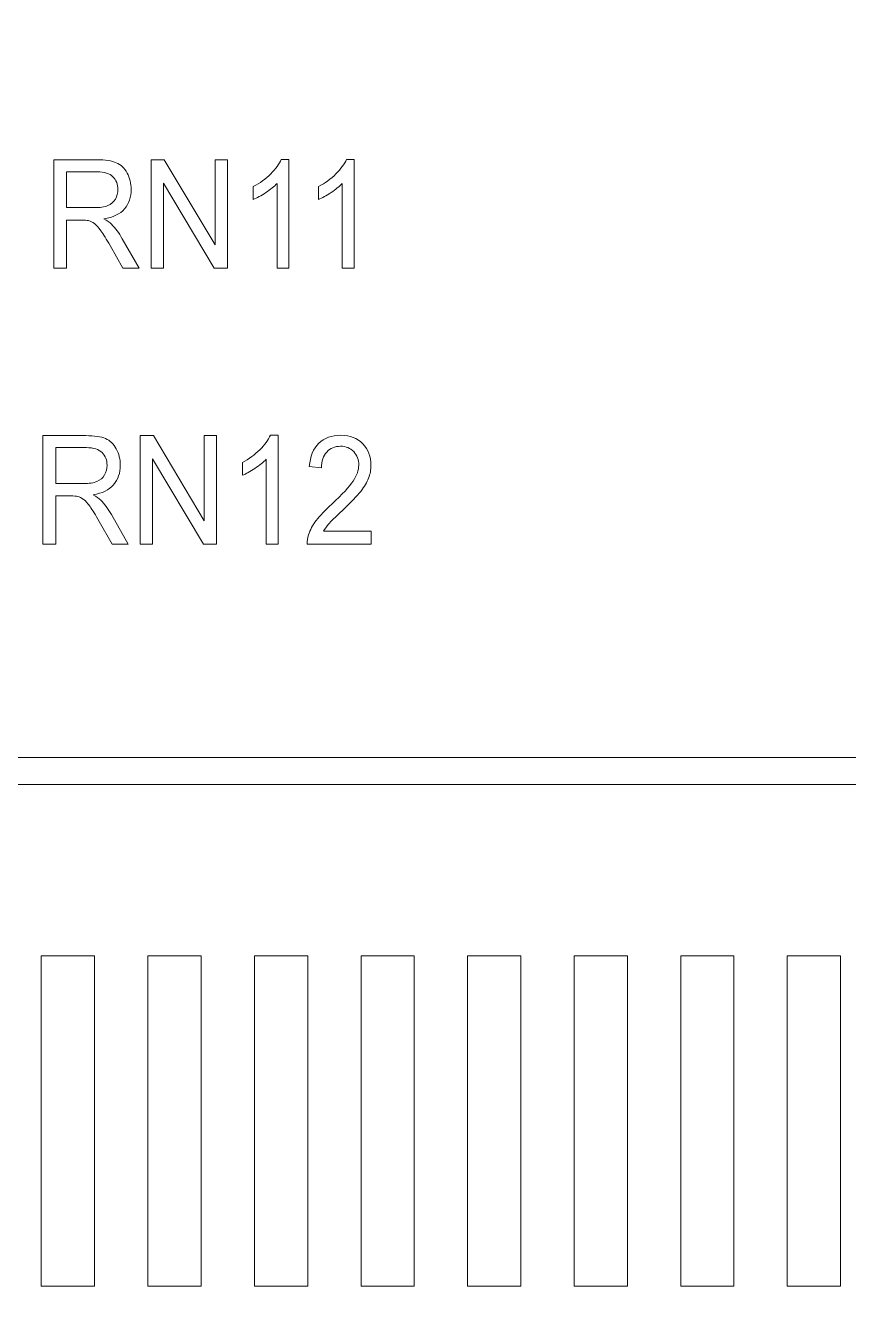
# Model space of a CAD drawing. Header units: millimetres. Extents: x -90 to 99, y -65 to 67.
# Drawn here: x -4.77 to -0.91, y 15.06 to 21.1 of the extents above; entities that cross this region are included whole.
import ezdxf

# ---------------------------------------------------------------- set-up
doc = ezdxf.new("R2010")
doc.units = ezdxf.units.MM
doc.header["$MEASUREMENT"] = 0
for name, color, linetype in [('BG_OUTLINE', 7, 'Continuous'), ('BG_SILKSCREEN_TOP', 7, 'Continuous'), ('PIN_TOP', 7, 'Continuous'), ('RD_SILKSCREEN_TOP', 7, 'Continuous')]:
    doc.layers.add(name, color=color, linetype=linetype)

msp = doc.modelspace()

# ---------------------------------------------------------------- linework, layer by layer
at = {"layer": 'BG_OUTLINE', "color": 3, "lineweight": 9}
msp.add_open_spline([(-71.7269, -61.8795), (-71.7269, -61.8795), (-71.7343, 42.2681), (-71.7343, 42.2681), (-71.7343, 42.2681), (-71.7348, 43.0066), (-71.4419, 43.715), (-70.92, 44.2375), (-70.92, 44.2375), (-70.3982, 44.76), (-69.6866, 45.0538), (-68.9482, 45.0543), (-68.9482, 45.0543), (-68.9482, 45.0543), (75.2046, 45.0543), (75.2046, 45.0543), (75.2046, 45.0543), (76.8319, 45.0552), (78.1763, 43.7805), (78.2661, 42.1556), (78.2661, 42.1556), (78.2661, 42.1556), (78.2661, 31.2814), (78.2661, 31.2814), (78.2661, 31.2814), (78.2661, 31.2814), (72.2646, 31.2814), (72.2646, 31.2814), (72.2646, 31.2814), (72.2646, 31.2814), (72.2646, 26.9814), (72.2646, 26.9814), (72.2646, 26.9814), (72.2646, 26.9814), (78.2661, 26.9814), (78.2661, 26.9814), (78.2661, 26.9814), (78.2661, 26.9814), (78.2661, 18.6553), (78.2661, 18.6553), (78.2661, 18.6553), (78.2661, 18.6553), (72.2496, 18.6553), (72.2496, 18.6553), (72.2496, 18.6553), (72.2496, 18.6553), (72.2496, 14.3553), (72.2496, 14.3553), (72.2496, 14.3553), (72.2496, 14.3553), (78.2661, 14.3553), (78.2661, 14.3553), (78.2661, 14.3553), (78.2661, 14.3553), (78.2661, 9.255), (78.2661, 9.255), (78.2661, 9.255), (78.2661, 9.255), (72.2648, 9.255), (72.2648, 9.255), (72.2648, 9.255), (72.2648, 9.255), (72.2648, 4.955), (72.2648, 4.955), (72.2648, 4.955), (72.2648, 4.955), (78.2661, 4.955), (78.2661, 4.955), (78.2661, 4.955), (78.2661, 4.955), (78.2661, -3.3762), (78.2661, -3.3762), (78.2661, -3.3762), (78.2661, -3.3762), (72.2445, -3.3762), (72.2445, -3.3762), (72.2445, -3.3762), (72.2445, -3.3762), (72.2445, -7.6762), (72.2445, -7.6762), (72.2445, -7.6762), (72.2445, -7.6762), (78.2661, -7.6762), (78.2661, -7.6762), (78.2661, -7.6762), (78.2661, -7.6762), (78.2661, -12.7615), (78.2661, -12.7615), (78.2661, -12.7615), (78.2661, -12.7615), (72.2651, -12.7615), (72.2651, -12.7615), (72.2651, -12.7615), (72.2651, -12.7615), (72.2651, -17.0615), (72.2651, -17.0615), (72.2651, -17.0615), (72.2651, -17.0615), (78.2661, -17.0615), (78.2661, -17.0615), (78.2661, -17.0615), (78.2661, -17.0615), (78.2661, -25.4097), (78.2661, -25.4097), (78.2661, -25.4097), (78.2661, -25.4097), (72.2656, -25.4097), (72.2656, -25.4097), (72.2656, -25.4097), (72.2656, -25.4097), (72.2656, -29.7097), (72.2656, -29.7097), (72.2656, -29.7097), (72.2656, -29.7097), (78.2661, -29.7097), (78.2661, -29.7097), (78.2661, -29.7097), (78.2661, -29.7097), (78.2661, -34.793), (78.2661, -34.793), (78.2661, -34.793), (78.2661, -34.793), (72.2679, -34.793), (72.2679, -34.793), (72.2679, -34.793), (72.2679, -34.793), (72.2679, -39.0929), (72.2679, -39.0929), (72.2679, -39.0929), (72.2679, -39.0929), (78.2661, -39.0929), (78.2661, -39.0929), (78.2661, -39.0929), (78.2661, -39.0929), (78.2661, -47.4269), (78.2661, -47.4269), (78.2661, -47.4269), (78.2661, -47.4269), (72.2679, -47.4269), (72.2679, -47.4269), (72.2679, -47.4269), (72.2679, -47.4269), (72.2679, -51.7269), (72.2679, -51.7269), (72.2679, -51.7269), (72.2679, -51.7269), (78.2661, -51.7269), (78.2661, -51.7269), (78.2661, -51.7269), (78.2661, -51.7269), (78.2661, -51.8138), (78.2661, -51.8138), (78.2661, -51.8138), (78.2661, -51.8138), (78.2656, -61.8468), (78.2656, -61.8468), (78.2656, -61.8468), (78.2661, -62.6669), (77.9407, -63.4536), (77.3612, -64.0339), (77.3612, -64.0339), (76.7817, -64.6142), (75.9915, -64.9405), (75.1713, -64.941), (75.1713, -64.941), (75.1713, -64.941), (-68.6609, -64.9456), (-68.6609, -64.9456), (-68.6609, -64.9456), (-69.4735, -64.9461), (-70.2531, -64.6237), (-70.8281, -64.0495), (-70.8281, -64.0495), (-71.4031, -63.4752), (-71.7264, -62.6922), (-71.7269, -61.8795)], degree=3, knots=[0, 0, 0, 0, 0.022727, 0.022727, 0.022727, 0.022727, 0.045455, 0.045455, 0.045455, 0.045455, 0.068182, 0.068182, 0.068182, 0.068182, 0.090909, 0.090909, 0.090909, 0.090909, 0.113636, 0.113636, 0.113636, 0.113636, 0.136364, 0.136364, 0.136364, 0.136364, 0.159091, 0.159091, 0.159091, 0.159091, 0.181818, 0.181818, 0.181818, 0.181818, 0.204545, 0.204545, 0.204545, 0.204545, 0.227273, 0.227273, 0.227273, 0.227273, 0.25, 0.25, 0.25, 0.25, 0.272727, 0.272727, 0.272727, 0.272727, 0.295455, 0.295455, 0.295455, 0.295455, 0.318182, 0.318182, 0.318182, 0.318182, 0.340909, 0.340909, 0.340909, 0.340909, 0.363636, 0.363636, 0.363636, 0.363636, 0.386364, 0.386364, 0.386364, 0.386364, 0.409091, 0.409091, 0.409091, 0.409091, 0.431818, 0.431818, 0.431818, 0.431818, 0.454545, 0.454545, 0.454545, 0.454545, 0.477273, 0.477273, 0.477273, 0.477273, 0.5, 0.5, 0.5, 0.5, 0.522727, 0.522727, 0.522727, 0.522727, 0.545455, 0.545455, 0.545455, 0.545455, 0.568182, 0.568182, 0.568182, 0.568182, 0.590909, 0.590909, 0.590909, 0.590909, 0.613636, 0.613636, 0.613636, 0.613636, 0.636364, 0.636364, 0.636364, 0.636364, 0.659091, 0.659091, 0.659091, 0.659091, 0.681818, 0.681818, 0.681818, 0.681818, 0.704545, 0.704545, 0.704545, 0.704545, 0.727273, 0.727273, 0.727273, 0.727273, 0.75, 0.75, 0.75, 0.75, 0.772727, 0.772727, 0.772727, 0.772727, 0.795455, 0.795455, 0.795455, 0.795455, 0.818182, 0.818182, 0.818182, 0.818182, 0.840909, 0.840909, 0.840909, 0.840909, 0.863636, 0.863636, 0.863636, 0.863636, 0.886364, 0.886364, 0.886364, 0.886364, 0.909091, 0.909091, 0.909091, 0.909091, 0.931818, 0.931818, 0.931818, 0.931818, 0.954545, 0.954545, 0.954545, 0.954545, 0.977273, 0.977273, 0.977273, 0.977273, 1, 1, 1, 1], dxfattribs=at)
at = {"layer": 'BG_SILKSCREEN_TOP', "color": 2, "lineweight": 9}
msp.add_open_spline([(23.7297, 17.6616), (23.7297, 17.6616), (23.7297, 17.5346), (23.7297, 17.5346), (23.7297, 17.5346), (23.7297, 17.5346), (-21.2702, 17.5346), (-21.2702, 17.5346), (-21.2702, 17.5346), (-21.2702, 17.5346), (-21.2702, 17.6616), (-21.2702, 17.6616), (-21.2702, 17.6616), (-21.2702, 17.6616), (23.7297, 17.6616), (23.7297, 17.6616)], degree=3, knots=[0, 0, 0, 0, 0.25, 0.25, 0.25, 0.25, 0.5, 0.5, 0.5, 0.5, 0.75, 0.75, 0.75, 0.75, 1, 1, 1, 1], dxfattribs=at)
at = {"layer": 'PIN_TOP', "lineweight": 9}
for points in [[(-4.6994, 15.179), (-4.6994, 15.179), (-4.6994, 16.729), (-4.6994, 16.729), (-4.6994, 16.729), (-4.6994, 16.729), (-4.4494, 16.729), (-4.4494, 16.729), (-4.4494, 16.729), (-4.4494, 16.729), (-4.4494, 15.179), (-4.4494, 15.179), (-4.4494, 15.179), (-4.4494, 15.179), (-4.6994, 15.179), (-4.6994, 15.179)], [(-4.1992, 15.179), (-4.1992, 15.179), (-4.1992, 16.729), (-4.1992, 16.729), (-4.1992, 16.729), (-4.1992, 16.729), (-3.9493, 16.729), (-3.9493, 16.729), (-3.9493, 16.729), (-3.9493, 16.729), (-3.9493, 15.179), (-3.9493, 15.179), (-3.9493, 15.179), (-3.9493, 15.179), (-4.1992, 15.179), (-4.1992, 15.179)], [(-3.6994, 15.179), (-3.6994, 15.179), (-3.6994, 16.729), (-3.6994, 16.729), (-3.6994, 16.729), (-3.6994, 16.729), (-3.4494, 16.729), (-3.4494, 16.729), (-3.4494, 16.729), (-3.4494, 16.729), (-3.4494, 15.179), (-3.4494, 15.179), (-3.4494, 15.179), (-3.4494, 15.179), (-3.6994, 15.179), (-3.6994, 15.179)], [(-3.1992, 15.179), (-3.1992, 15.179), (-3.1992, 16.729), (-3.1992, 16.729), (-3.1992, 16.729), (-3.1992, 16.729), (-2.9493, 16.729), (-2.9493, 16.729), (-2.9493, 16.729), (-2.9493, 16.729), (-2.9493, 15.179), (-2.9493, 15.179), (-2.9493, 15.179), (-2.9493, 15.179), (-3.1992, 15.179), (-3.1992, 15.179)], [(-2.6994, 15.179), (-2.6994, 15.179), (-2.6994, 16.729), (-2.6994, 16.729), (-2.6994, 16.729), (-2.6994, 16.729), (-2.4494, 16.729), (-2.4494, 16.729), (-2.4494, 16.729), (-2.4494, 16.729), (-2.4494, 15.179), (-2.4494, 15.179), (-2.4494, 15.179), (-2.4494, 15.179), (-2.6994, 15.179), (-2.6994, 15.179)], [(-2.1993, 15.179), (-2.1993, 15.179), (-2.1993, 16.729), (-2.1993, 16.729), (-2.1993, 16.729), (-2.1993, 16.729), (-1.9493, 16.729), (-1.9493, 16.729), (-1.9493, 16.729), (-1.9493, 16.729), (-1.9493, 15.179), (-1.9493, 15.179), (-1.9493, 15.179), (-1.9493, 15.179), (-2.1993, 15.179), (-2.1993, 15.179)], [(-1.6994, 15.179), (-1.6994, 15.179), (-1.6994, 16.729), (-1.6994, 16.729), (-1.6994, 16.729), (-1.6994, 16.729), (-1.4494, 16.729), (-1.4494, 16.729), (-1.4494, 16.729), (-1.4494, 16.729), (-1.4494, 15.179), (-1.4494, 15.179), (-1.4494, 15.179), (-1.4494, 15.179), (-1.6994, 15.179), (-1.6994, 15.179)], [(-1.1993, 15.179), (-1.1993, 15.179), (-1.1993, 16.729), (-1.1993, 16.729), (-1.1993, 16.729), (-1.1993, 16.729), (-0.9493, 16.729), (-0.9493, 16.729), (-0.9493, 16.729), (-0.9493, 16.729), (-0.9493, 15.179), (-0.9493, 15.179), (-0.9493, 15.179), (-0.9493, 15.179), (-1.1993, 15.179), (-1.1993, 15.179)]]:
    msp.add_open_spline(points, degree=3, knots=[0, 0, 0, 0, 0.25, 0.25, 0.25, 0.25, 0.5, 0.5, 0.5, 0.5, 0.75, 0.75, 0.75, 0.75, 1, 1, 1, 1], dxfattribs=at)
at = {"layer": 'RD_SILKSCREEN_TOP', "color": 8, "lineweight": 9}
for points, knots in [([(-4.6411, 19.9578), (-4.6411, 19.9578), (-4.6411, 20.4669), (-4.6411, 20.4669), (-4.6411, 20.4669), (-4.6411, 20.4669), (-4.4396, 20.4669), (-4.4396, 20.4669), (-4.4396, 20.4669), (-4.399, 20.4669), (-4.3682, 20.4623), (-4.3472, 20.4532), (-4.3472, 20.4532), (-4.3261, 20.444), (-4.3093, 20.4279), (-4.2965, 20.4048), (-4.2965, 20.4048), (-4.2839, 20.3816), (-4.2777, 20.356), (-4.2777, 20.328), (-4.2777, 20.328), (-4.2777, 20.2918), (-4.2881, 20.2615), (-4.309, 20.2367), (-4.309, 20.2367), (-4.3299, 20.2119), (-4.3622, 20.1962), (-4.4058, 20.1894), (-4.4058, 20.1894), (-4.3898, 20.1809), (-4.3777, 20.1725), (-4.3695, 20.164), (-4.3695, 20.164), (-4.3519, 20.146), (-4.3353, 20.1234), (-4.3195, 20.0964), (-4.3195, 20.0964), (-4.3195, 20.0964), (-4.2405, 19.9578), (-4.2405, 19.9578), (-4.2405, 19.9578), (-4.2405, 19.9578), (-4.3162, 19.9578), (-4.3162, 19.9578), (-4.3162, 19.9578), (-4.3162, 19.9578), (-4.3763, 20.0638), (-4.3763, 20.0638), (-4.3763, 20.0638), (-4.3939, 20.0942), (-4.4083, 20.1177), (-4.4198, 20.1338), (-4.4198, 20.1338), (-4.4311, 20.1501), (-4.4413, 20.1614), (-4.4502, 20.1678), (-4.4502, 20.1678), (-4.4592, 20.1744), (-4.4683, 20.1789), (-4.4776, 20.1815), (-4.4776, 20.1815), (-4.4845, 20.183), (-4.4956, 20.1838), (-4.5112, 20.1838), (-4.5112, 20.1838), (-4.5112, 20.1838), (-4.5809, 20.1838), (-4.5809, 20.1838), (-4.5809, 20.1838), (-4.5809, 20.1838), (-4.5809, 19.9578), (-4.5809, 19.9578), (-4.5809, 19.9578), (-4.5809, 19.9578), (-4.6411, 19.9578), (-4.6411, 19.9578)], [0, 0, 0, 0, 0.052632, 0.052632, 0.052632, 0.052632, 0.105263, 0.105263, 0.105263, 0.105263, 0.157895, 0.157895, 0.157895, 0.157895, 0.210526, 0.210526, 0.210526, 0.210526, 0.263158, 0.263158, 0.263158, 0.263158, 0.315789, 0.315789, 0.315789, 0.315789, 0.368421, 0.368421, 0.368421, 0.368421, 0.421053, 0.421053, 0.421053, 0.421053, 0.473684, 0.473684, 0.473684, 0.473684, 0.526316, 0.526316, 0.526316, 0.526316, 0.578947, 0.578947, 0.578947, 0.578947, 0.631579, 0.631579, 0.631579, 0.631579, 0.684211, 0.684211, 0.684211, 0.684211, 0.736842, 0.736842, 0.736842, 0.736842, 0.789474, 0.789474, 0.789474, 0.789474, 0.842105, 0.842105, 0.842105, 0.842105, 0.894737, 0.894737, 0.894737, 0.894737, 0.947368, 0.947368, 0.947368, 0.947368, 1, 1, 1, 1]), ([(-4.184, 19.9578), (-4.184, 19.9578), (-4.184, 20.4669), (-4.184, 20.4669), (-4.184, 20.4669), (-4.184, 20.4669), (-4.1223, 20.4669), (-4.1223, 20.4669), (-4.1223, 20.4669), (-4.1223, 20.4669), (-3.8836, 20.0672), (-3.8836, 20.0672), (-3.8836, 20.0672), (-3.8836, 20.0672), (-3.8836, 20.4669), (-3.8836, 20.4669), (-3.8836, 20.4669), (-3.8836, 20.4669), (-3.8259, 20.4669), (-3.8259, 20.4669), (-3.8259, 20.4669), (-3.8259, 20.4669), (-3.8259, 19.9578), (-3.8259, 19.9578), (-3.8259, 19.9578), (-3.8259, 19.9578), (-3.8876, 19.9578), (-3.8876, 19.9578), (-3.8876, 19.9578), (-3.8876, 19.9578), (-4.1263, 20.3578), (-4.1263, 20.3578), (-4.1263, 20.3578), (-4.1263, 20.3578), (-4.1263, 19.9578), (-4.1263, 19.9578), (-4.1263, 19.9578), (-4.1263, 19.9578), (-4.184, 19.9578), (-4.184, 19.9578)], [0, 0, 0, 0, 0.1, 0.1, 0.1, 0.1, 0.2, 0.2, 0.2, 0.2, 0.3, 0.3, 0.3, 0.3, 0.4, 0.4, 0.4, 0.4, 0.5, 0.5, 0.5, 0.5, 0.6, 0.6, 0.6, 0.6, 0.7, 0.7, 0.7, 0.7, 0.8, 0.8, 0.8, 0.8, 0.9, 0.9, 0.9, 0.9, 1, 1, 1, 1]), ([(-3.5374, 19.9578), (-3.5374, 19.9578), (-3.5931, 19.9578), (-3.5931, 19.9578), (-3.5931, 19.9578), (-3.5931, 19.9578), (-3.5931, 20.3561), (-3.5931, 20.3561), (-3.5931, 20.3561), (-3.6066, 20.3417), (-3.6242, 20.3274), (-3.646, 20.313), (-3.646, 20.313), (-3.6678, 20.2987), (-3.6875, 20.2879), (-3.7048, 20.2808), (-3.7048, 20.2808), (-3.7048, 20.2808), (-3.7048, 20.3411), (-3.7048, 20.3411), (-3.7048, 20.3411), (-3.6735, 20.3576), (-3.6462, 20.3775), (-3.6229, 20.4009), (-3.6229, 20.4009), (-3.5996, 20.4243), (-3.583, 20.447), (-3.5733, 20.469), (-3.5733, 20.469), (-3.5733, 20.469), (-3.5374, 20.469), (-3.5374, 20.469), (-3.5374, 20.469), (-3.5374, 20.469), (-3.5374, 19.9578), (-3.5374, 19.9578)], [0, 0, 0, 0, 0.111111, 0.111111, 0.111111, 0.111111, 0.222222, 0.222222, 0.222222, 0.222222, 0.333333, 0.333333, 0.333333, 0.333333, 0.444444, 0.444444, 0.444444, 0.444444, 0.555556, 0.555556, 0.555556, 0.555556, 0.666667, 0.666667, 0.666667, 0.666667, 0.777778, 0.777778, 0.777778, 0.777778, 0.888889, 0.888889, 0.888889, 0.888889, 1, 1, 1, 1]), ([(-3.2313, 19.9578), (-3.2313, 19.9578), (-3.287, 19.9578), (-3.287, 19.9578), (-3.287, 19.9578), (-3.287, 19.9578), (-3.287, 20.3561), (-3.287, 20.3561), (-3.287, 20.3561), (-3.3005, 20.3417), (-3.3181, 20.3274), (-3.3399, 20.313), (-3.3399, 20.313), (-3.3617, 20.2987), (-3.3814, 20.2879), (-3.3987, 20.2808), (-3.3987, 20.2808), (-3.3987, 20.2808), (-3.3987, 20.3411), (-3.3987, 20.3411), (-3.3987, 20.3411), (-3.3674, 20.3576), (-3.3401, 20.3775), (-3.3168, 20.4009), (-3.3168, 20.4009), (-3.2935, 20.4243), (-3.2769, 20.447), (-3.2672, 20.469), (-3.2672, 20.469), (-3.2672, 20.469), (-3.2313, 20.469), (-3.2313, 20.469), (-3.2313, 20.469), (-3.2313, 20.469), (-3.2313, 19.9578), (-3.2313, 19.9578)], [0, 0, 0, 0, 0.111111, 0.111111, 0.111111, 0.111111, 0.222222, 0.222222, 0.222222, 0.222222, 0.333333, 0.333333, 0.333333, 0.333333, 0.444444, 0.444444, 0.444444, 0.444444, 0.555556, 0.555556, 0.555556, 0.555556, 0.666667, 0.666667, 0.666667, 0.666667, 0.777778, 0.777778, 0.777778, 0.777778, 0.888889, 0.888889, 0.888889, 0.888889, 1, 1, 1, 1]), ([(-4.5809, 20.2422), (-4.5809, 20.2422), (-4.4516, 20.2422), (-4.4516, 20.2422), (-4.4516, 20.2422), (-4.4242, 20.2422), (-4.4026, 20.2454), (-4.3872, 20.2518), (-4.3872, 20.2518), (-4.3716, 20.2582), (-4.3598, 20.2684), (-4.3518, 20.2823), (-4.3518, 20.2823), (-4.3438, 20.2963), (-4.3398, 20.3115), (-4.3398, 20.328), (-4.3398, 20.328), (-4.3398, 20.352), (-4.3474, 20.3718), (-4.3631, 20.3874), (-4.3631, 20.3874), (-4.3787, 20.4029), (-4.4033, 20.4106), (-4.4371, 20.4106), (-4.4371, 20.4106), (-4.4371, 20.4106), (-4.5809, 20.4106), (-4.5809, 20.4106), (-4.5809, 20.4106), (-4.5809, 20.4106), (-4.5809, 20.2422), (-4.5809, 20.2422)], [0, 0, 0, 0, 0.125, 0.125, 0.125, 0.125, 0.25, 0.25, 0.25, 0.25, 0.375, 0.375, 0.375, 0.375, 0.5, 0.5, 0.5, 0.5, 0.625, 0.625, 0.625, 0.625, 0.75, 0.75, 0.75, 0.75, 0.875, 0.875, 0.875, 0.875, 1, 1, 1, 1]), ([(-4.6919, 18.6627), (-4.6919, 18.6627), (-4.6919, 19.1718), (-4.6919, 19.1718), (-4.6919, 19.1718), (-4.6919, 19.1718), (-4.4904, 19.1718), (-4.4904, 19.1718), (-4.4904, 19.1718), (-4.4498, 19.1718), (-4.419, 19.1672), (-4.398, 19.1581), (-4.398, 19.1581), (-4.3769, 19.1489), (-4.3601, 19.1328), (-4.3473, 19.1097), (-4.3473, 19.1097), (-4.3347, 19.0865), (-4.3285, 19.0609), (-4.3285, 19.0329), (-4.3285, 19.0329), (-4.3285, 18.9967), (-4.3389, 18.9664), (-4.3598, 18.9416), (-4.3598, 18.9416), (-4.3807, 18.9168), (-4.413, 18.9011), (-4.4566, 18.8943), (-4.4566, 18.8943), (-4.4406, 18.8858), (-4.4285, 18.8774), (-4.4203, 18.8689), (-4.4203, 18.8689), (-4.4027, 18.8509), (-4.3861, 18.8283), (-4.3703, 18.8013), (-4.3703, 18.8013), (-4.3703, 18.8013), (-4.2913, 18.6627), (-4.2913, 18.6627), (-4.2913, 18.6627), (-4.2913, 18.6627), (-4.367, 18.6627), (-4.367, 18.6627), (-4.367, 18.6627), (-4.367, 18.6627), (-4.4271, 18.7687), (-4.4271, 18.7687), (-4.4271, 18.7687), (-4.4447, 18.7991), (-4.4591, 18.8226), (-4.4706, 18.8387), (-4.4706, 18.8387), (-4.4819, 18.855), (-4.4921, 18.8663), (-4.501, 18.8727), (-4.501, 18.8727), (-4.51, 18.8793), (-4.5191, 18.8838), (-4.5284, 18.8864), (-4.5284, 18.8864), (-4.5353, 18.8879), (-4.5464, 18.8887), (-4.562, 18.8887), (-4.562, 18.8887), (-4.562, 18.8887), (-4.6317, 18.8887), (-4.6317, 18.8887), (-4.6317, 18.8887), (-4.6317, 18.8887), (-4.6317, 18.6627), (-4.6317, 18.6627), (-4.6317, 18.6627), (-4.6317, 18.6627), (-4.6919, 18.6627), (-4.6919, 18.6627)], [0, 0, 0, 0, 0.052632, 0.052632, 0.052632, 0.052632, 0.105263, 0.105263, 0.105263, 0.105263, 0.157895, 0.157895, 0.157895, 0.157895, 0.210526, 0.210526, 0.210526, 0.210526, 0.263158, 0.263158, 0.263158, 0.263158, 0.315789, 0.315789, 0.315789, 0.315789, 0.368421, 0.368421, 0.368421, 0.368421, 0.421053, 0.421053, 0.421053, 0.421053, 0.473684, 0.473684, 0.473684, 0.473684, 0.526316, 0.526316, 0.526316, 0.526316, 0.578947, 0.578947, 0.578947, 0.578947, 0.631579, 0.631579, 0.631579, 0.631579, 0.684211, 0.684211, 0.684211, 0.684211, 0.736842, 0.736842, 0.736842, 0.736842, 0.789474, 0.789474, 0.789474, 0.789474, 0.842105, 0.842105, 0.842105, 0.842105, 0.894737, 0.894737, 0.894737, 0.894737, 0.947368, 0.947368, 0.947368, 0.947368, 1, 1, 1, 1]), ([(-4.2348, 18.6627), (-4.2348, 18.6627), (-4.2348, 19.1718), (-4.2348, 19.1718), (-4.2348, 19.1718), (-4.2348, 19.1718), (-4.1731, 19.1718), (-4.1731, 19.1718), (-4.1731, 19.1718), (-4.1731, 19.1718), (-3.9344, 18.7721), (-3.9344, 18.7721), (-3.9344, 18.7721), (-3.9344, 18.7721), (-3.9344, 19.1718), (-3.9344, 19.1718), (-3.9344, 19.1718), (-3.9344, 19.1718), (-3.8767, 19.1718), (-3.8767, 19.1718), (-3.8767, 19.1718), (-3.8767, 19.1718), (-3.8767, 18.6627), (-3.8767, 18.6627), (-3.8767, 18.6627), (-3.8767, 18.6627), (-3.9384, 18.6627), (-3.9384, 18.6627), (-3.9384, 18.6627), (-3.9384, 18.6627), (-4.1771, 19.0627), (-4.1771, 19.0627), (-4.1771, 19.0627), (-4.1771, 19.0627), (-4.1771, 18.6627), (-4.1771, 18.6627), (-4.1771, 18.6627), (-4.1771, 18.6627), (-4.2348, 18.6627), (-4.2348, 18.6627)], [0, 0, 0, 0, 0.1, 0.1, 0.1, 0.1, 0.2, 0.2, 0.2, 0.2, 0.3, 0.3, 0.3, 0.3, 0.4, 0.4, 0.4, 0.4, 0.5, 0.5, 0.5, 0.5, 0.6, 0.6, 0.6, 0.6, 0.7, 0.7, 0.7, 0.7, 0.8, 0.8, 0.8, 0.8, 0.9, 0.9, 0.9, 0.9, 1, 1, 1, 1]), ([(-3.5882, 18.6627), (-3.5882, 18.6627), (-3.6439, 18.6627), (-3.6439, 18.6627), (-3.6439, 18.6627), (-3.6439, 18.6627), (-3.6439, 19.061), (-3.6439, 19.061), (-3.6439, 19.061), (-3.6574, 19.0466), (-3.675, 19.0323), (-3.6968, 19.0179), (-3.6968, 19.0179), (-3.7186, 19.0036), (-3.7383, 18.9928), (-3.7556, 18.9857), (-3.7556, 18.9857), (-3.7556, 18.9857), (-3.7556, 19.046), (-3.7556, 19.046), (-3.7556, 19.046), (-3.7243, 19.0625), (-3.697, 19.0824), (-3.6737, 19.1058), (-3.6737, 19.1058), (-3.6504, 19.1292), (-3.6338, 19.1519), (-3.6241, 19.1739), (-3.6241, 19.1739), (-3.6241, 19.1739), (-3.5882, 19.1739), (-3.5882, 19.1739), (-3.5882, 19.1739), (-3.5882, 19.1739), (-3.5882, 18.6627), (-3.5882, 18.6627)], [0, 0, 0, 0, 0.111111, 0.111111, 0.111111, 0.111111, 0.222222, 0.222222, 0.222222, 0.222222, 0.333333, 0.333333, 0.333333, 0.333333, 0.444444, 0.444444, 0.444444, 0.444444, 0.555556, 0.555556, 0.555556, 0.555556, 0.666667, 0.666667, 0.666667, 0.666667, 0.777778, 0.777778, 0.777778, 0.777778, 0.888889, 0.888889, 0.888889, 0.888889, 1, 1, 1, 1]), ([(-3.1518, 18.7228), (-3.1518, 18.7228), (-3.1518, 18.6627), (-3.1518, 18.6627), (-3.1518, 18.6627), (-3.1518, 18.6627), (-3.4522, 18.6627), (-3.4522, 18.6627), (-3.4522, 18.6627), (-3.4527, 18.6778), (-3.4505, 18.6922), (-3.4458, 18.7061), (-3.4458, 18.7061), (-3.4382, 18.7291), (-3.4259, 18.7516), (-3.4091, 18.7739), (-3.4091, 18.7739), (-3.3921, 18.796), (-3.3678, 18.8218), (-3.3361, 18.8509), (-3.3361, 18.8509), (-3.2866, 18.8963), (-3.2532, 18.9322), (-3.2358, 18.9588), (-3.2358, 18.9588), (-3.2185, 18.9852), (-3.2098, 19.0104), (-3.2098, 19.0339), (-3.2098, 19.0339), (-3.2098, 19.0587), (-3.2178, 19.0796), (-3.2335, 19.0967), (-3.2335, 19.0967), (-3.2494, 19.1136), (-3.27, 19.1221), (-3.2954, 19.1221), (-3.2954, 19.1221), (-3.3223, 19.1221), (-3.3437, 19.1131), (-3.3598, 19.095), (-3.3598, 19.095), (-3.3761, 19.077), (-3.3842, 19.052), (-3.3844, 19.0201), (-3.3844, 19.0201), (-3.3844, 19.0201), (-3.4418, 19.0266), (-3.4418, 19.0266), (-3.4418, 19.0266), (-3.4378, 19.0746), (-3.423, 19.1111), (-3.3974, 19.1362), (-3.3974, 19.1362), (-3.3718, 19.1614), (-3.3373, 19.1739), (-3.2941, 19.1739), (-3.2941, 19.1739), (-3.2505, 19.1739), (-3.2161, 19.1603), (-3.1906, 19.1333), (-3.1906, 19.1333), (-3.1651, 19.1061), (-3.1524, 19.0726), (-3.1524, 19.0325), (-3.1524, 19.0325), (-3.1524, 19.0121), (-3.1561, 18.9921), (-3.1636, 18.9724), (-3.1636, 18.9724), (-3.1711, 18.9528), (-3.1835, 18.932), (-3.2007, 18.9103), (-3.2007, 18.9103), (-3.2179, 18.8885), (-3.2466, 18.8586), (-3.2867, 18.8207), (-3.2867, 18.8207), (-3.3202, 18.7892), (-3.3417, 18.7678), (-3.3511, 18.7566), (-3.3511, 18.7566), (-3.3607, 18.7454), (-3.3686, 18.7342), (-3.3748, 18.7228), (-3.3748, 18.7228), (-3.3748, 18.7228), (-3.1518, 18.7228), (-3.1518, 18.7228)], [0, 0, 0, 0, 0.045455, 0.045455, 0.045455, 0.045455, 0.090909, 0.090909, 0.090909, 0.090909, 0.136364, 0.136364, 0.136364, 0.136364, 0.181818, 0.181818, 0.181818, 0.181818, 0.227273, 0.227273, 0.227273, 0.227273, 0.272727, 0.272727, 0.272727, 0.272727, 0.318182, 0.318182, 0.318182, 0.318182, 0.363636, 0.363636, 0.363636, 0.363636, 0.409091, 0.409091, 0.409091, 0.409091, 0.454545, 0.454545, 0.454545, 0.454545, 0.5, 0.5, 0.5, 0.5, 0.545455, 0.545455, 0.545455, 0.545455, 0.590909, 0.590909, 0.590909, 0.590909, 0.636364, 0.636364, 0.636364, 0.636364, 0.681818, 0.681818, 0.681818, 0.681818, 0.727273, 0.727273, 0.727273, 0.727273, 0.772727, 0.772727, 0.772727, 0.772727, 0.818182, 0.818182, 0.818182, 0.818182, 0.863636, 0.863636, 0.863636, 0.863636, 0.909091, 0.909091, 0.909091, 0.909091, 0.954545, 0.954545, 0.954545, 0.954545, 1, 1, 1, 1]), ([(-4.6317, 18.9471), (-4.6317, 18.9471), (-4.5024, 18.9471), (-4.5024, 18.9471), (-4.5024, 18.9471), (-4.475, 18.9471), (-4.4534, 18.9503), (-4.438, 18.9567), (-4.438, 18.9567), (-4.4224, 18.9631), (-4.4106, 18.9733), (-4.4026, 18.9872), (-4.4026, 18.9872), (-4.3946, 19.0012), (-4.3906, 19.0164), (-4.3906, 19.0329), (-4.3906, 19.0329), (-4.3906, 19.0569), (-4.3982, 19.0767), (-4.4139, 19.0923), (-4.4139, 19.0923), (-4.4295, 19.1078), (-4.4541, 19.1155), (-4.4879, 19.1155), (-4.4879, 19.1155), (-4.4879, 19.1155), (-4.6317, 19.1155), (-4.6317, 19.1155), (-4.6317, 19.1155), (-4.6317, 19.1155), (-4.6317, 18.9471), (-4.6317, 18.9471)], [0, 0, 0, 0, 0.125, 0.125, 0.125, 0.125, 0.25, 0.25, 0.25, 0.25, 0.375, 0.375, 0.375, 0.375, 0.5, 0.5, 0.5, 0.5, 0.625, 0.625, 0.625, 0.625, 0.75, 0.75, 0.75, 0.75, 0.875, 0.875, 0.875, 0.875, 1, 1, 1, 1])]:
    msp.add_open_spline(points, degree=3, knots=knots, dxfattribs=at)

doc.saveas('drawing.dxf')
